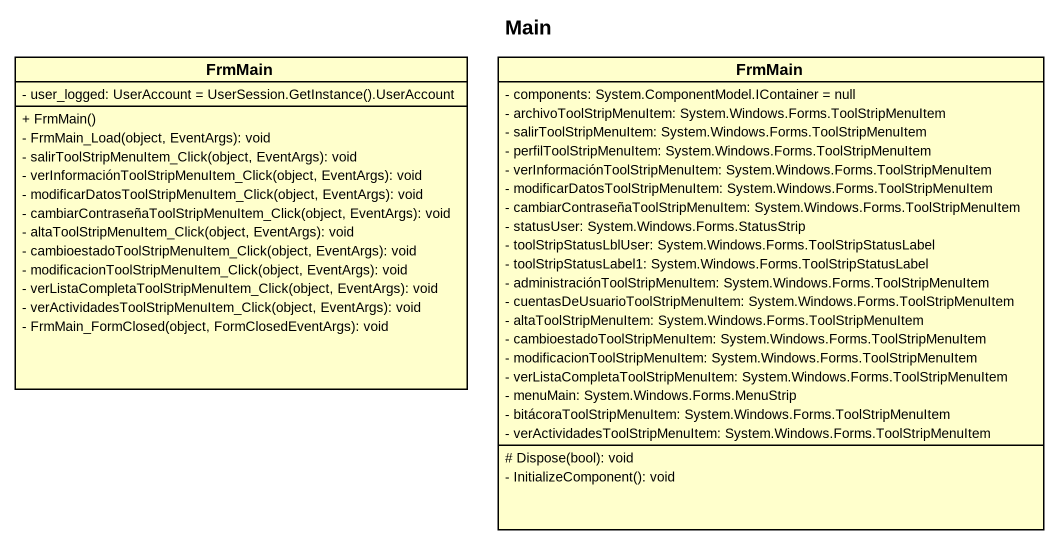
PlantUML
@startuml
title Main
hide circle
hide empty members
skinparam classAttributeIconSize 0
class FrmMain {
  {field} - user_logged: UserAccount = UserSession.GetInstance().UserAccount
  + FrmMain()
  - FrmMain_Load(object, EventArgs): void
  - salirToolStripMenuItem_Click(object, EventArgs): void
  - verInformaciónToolStripMenuItem_Click(object, EventArgs): void
  - modificarDatosToolStripMenuItem_Click(object, EventArgs): void
  - cambiarContraseñaToolStripMenuItem_Click(object, EventArgs): void
  - altaToolStripMenuItem_Click(object, EventArgs): void
  - cambioestadoToolStripMenuItem_Click(object, EventArgs): void
  - modificacionToolStripMenuItem_Click(object, EventArgs): void
  - verListaCompletaToolStripMenuItem_Click(object, EventArgs): void
  - verActividadesToolStripMenuItem_Click(object, EventArgs): void
  - FrmMain_FormClosed(object, FormClosedEventArgs): void
}
class "FrmMain" as FrmMain_2 {
  - components: System.ComponentModel.IContainer = null
  - archivoToolStripMenuItem: System.Windows.Forms.ToolStripMenuItem
  - salirToolStripMenuItem: System.Windows.Forms.ToolStripMenuItem
  - perfilToolStripMenuItem: System.Windows.Forms.ToolStripMenuItem
  - verInformaciónToolStripMenuItem: System.Windows.Forms.ToolStripMenuItem
  - modificarDatosToolStripMenuItem: System.Windows.Forms.ToolStripMenuItem
  - cambiarContraseñaToolStripMenuItem: System.Windows.Forms.ToolStripMenuItem
  - statusUser: System.Windows.Forms.StatusStrip
  - toolStripStatusLblUser: System.Windows.Forms.ToolStripStatusLabel
  - toolStripStatusLabel1: System.Windows.Forms.ToolStripStatusLabel
  - administraciónToolStripMenuItem: System.Windows.Forms.ToolStripMenuItem
  - cuentasDeUsuarioToolStripMenuItem: System.Windows.Forms.ToolStripMenuItem
  - altaToolStripMenuItem: System.Windows.Forms.ToolStripMenuItem
  - cambioestadoToolStripMenuItem: System.Windows.Forms.ToolStripMenuItem
  - modificacionToolStripMenuItem: System.Windows.Forms.ToolStripMenuItem
  - verListaCompletaToolStripMenuItem: System.Windows.Forms.ToolStripMenuItem
  - menuMain: System.Windows.Forms.MenuStrip
  - bitácoraToolStripMenuItem: System.Windows.Forms.ToolStripMenuItem
  - verActividadesToolStripMenuItem: System.Windows.Forms.ToolStripMenuItem
  # Dispose(bool): void
  - InitializeComponent(): void
}
@enduml
